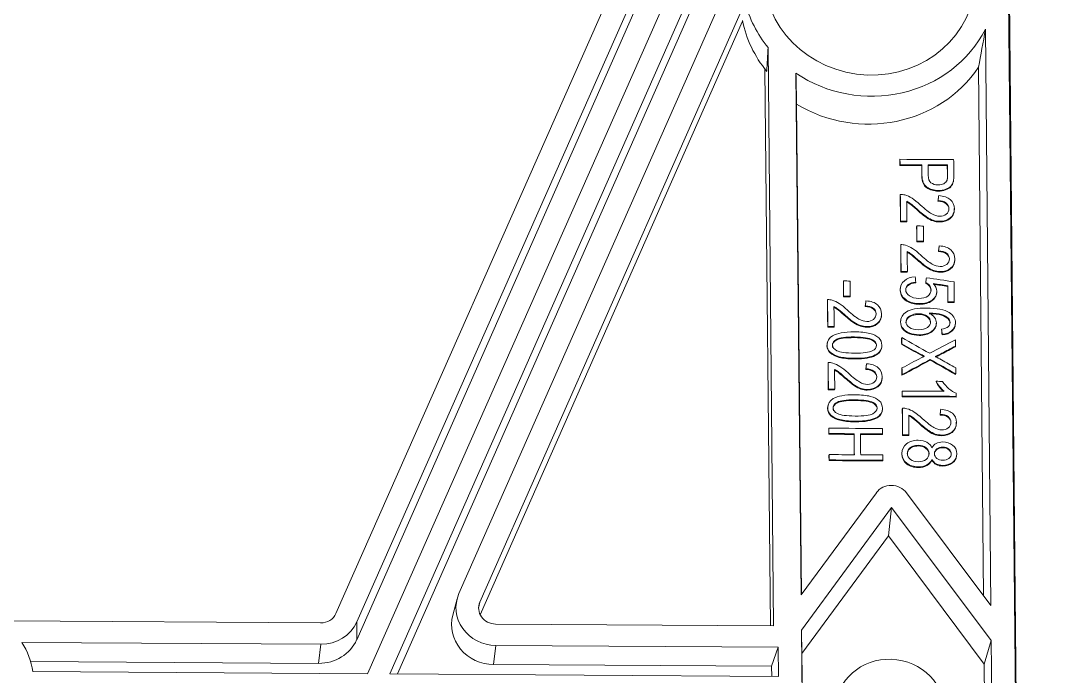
# Model space of a CAD drawing. Header units: millimetres. Extents: x 3042 to 4057, y 1987 to 3678.
# Drawn here: x 3458.5 to 3519.5, y 2331.1 to 2370.2 of the extents above; entities that cross this region are included whole.
import ezdxf

# ---------------------------------------------------------------- set-up
doc = ezdxf.new("R2010")
doc.units = ezdxf.units.MM
doc.layers.get('0').update_dxf_attribs({"linetype": 'CONTINUOUS'})

msp = doc.modelspace()

# ---------------------------------------------------------------- linework, layer by layer
at = {"color": 7, "linetype": 'Continuous', "lineweight": 18}
for p, q in [((3519.42, 2155.507), (3517.135, 2392.357)), ((3519.532, 2149.467), (3517.207, 2390.301)), ((3477.27, 2334.836), (3497.452, 2380.495)), ((3478.516, 2334.332), (3498.976, 2380.618)), ((3500.686, 2379.949), (3479.157, 2331.244)), ((3498.87, 2379.348), (3478.503, 2333.272)), ((3480.474, 2331.236), (3501.673, 2379.193)), ((3480.929, 2331.233), (3501.527, 2377.832)), ((3484.595, 2336.021), (3502.878, 2377.381)), ((3485.842, 2335.516), (3501.636, 2371.248)), ((3485.861, 2334.755), (3501.487, 2370.105)), ((3515.953, 2369.627), (3516.284, 2335.306)), ((3503.34, 2334.093), (3503.007, 2368.539)), ((3503.143, 2334.094), (3502.823, 2367.254)), ((3515.543, 2367.368), (3515.847, 2335.889)), ((3504.97, 2335.939), (3504.67, 2367.015)), ((3504.707, 2365.165), (3504.989, 2335.964)), ((3510.859, 2361.844), (3510.864, 2361.885)), ((3510.862, 2361.525), (3510.867, 2361.566)), ((3512.161, 2361.517), (3512.167, 2361.557)), ((3513.682, 2361.507), (3513.687, 2361.547)), ((3514.038, 2360.547), (3514.043, 2360.588)), ((3514.05, 2360.617), (3514.057, 2360.668)), ((3510.879, 2359.757), (3510.884, 2359.797)), ((3513.164, 2359.686), (3513.17, 2359.726)), ((3513.126, 2359.382), (3513.132, 2359.422)), ((3514.089, 2358.773), (3514.096, 2358.823)), ((3510.894, 2358.163), (3510.9, 2358.204)), ((3511.271, 2358.161), (3511.277, 2358.201)), ((3511.856, 2357.873), (3511.862, 2357.913)), ((3510.908, 2356.763), (3510.913, 2356.803)), ((3511.865, 2356.964), (3511.871, 2357.004)), ((3512.26, 2356.961), (3512.266, 2357.001)), ((3513.193, 2356.692), (3513.199, 2356.732)), ((3513.155, 2356.388), (3513.161, 2356.428)), ((3514.118, 2355.779), (3514.125, 2355.829)), ((3510.923, 2355.169), (3510.929, 2355.21)), ((3511.3, 2355.167), (3511.306, 2355.207)), ((3507.493, 2354.597), (3507.498, 2354.637)), ((3510.892, 2354.237), (3510.885, 2354.186)), ((3511.802, 2354.535), (3511.807, 2354.576)), ((3512.393, 2354.512), (3512.398, 2354.552)), ((3513.709, 2354.311), (3513.715, 2354.351)), ((3507.502, 2353.688), (3507.507, 2353.728)), ((3507.897, 2353.685), (3507.902, 2353.725)), ((3513.048, 2353.894), (3513.055, 2353.945)), ((3506.544, 2353.487), (3506.55, 2353.527)), ((3508.792, 2353.112), (3508.797, 2353.152)), ((3508.83, 2353.416), (3508.835, 2353.456)), ((3513.719, 2353.349), (3513.724, 2353.389)), ((3514.094, 2353.347), (3514.099, 2353.387)), ((3509.755, 2352.503), (3509.761, 2352.553)), ((3512.49, 2352.543), (3512.485, 2352.502)), ((3513.732, 2352.376), (3513.738, 2352.416)), ((3506.56, 2351.893), (3506.565, 2351.934)), ((3506.937, 2351.891), (3506.942, 2351.931)), ((3510.91, 2352.301), (3510.903, 2352.251)), ((3513.021, 2352.014), (3513.028, 2352.064)), ((3514.156, 2352.003), (3514.163, 2352.054)), ((3510.961, 2351.232), (3510.967, 2351.272)), ((3513.339, 2351.723), (3513.345, 2351.763)), ((3513.373, 2351.428), (3513.379, 2351.469)), ((3506.527, 2350.931), (3506.521, 2350.881)), ((3509.229, 2351.142), (3509.223, 2351.102)), ((3509.774, 2350.67), (3509.781, 2350.721)), ((3510.965, 2350.849), (3510.97, 2350.889)), ((3514.163, 2350.721), (3514.168, 2350.761)), ((3512.085, 2350.236), (3512.091, 2350.277)), ((3512.663, 2349.924), (3512.669, 2349.964)), ((3506.581, 2349.742), (3506.586, 2349.782)), ((3508.828, 2349.367), (3508.833, 2349.407)), ((3508.866, 2349.671), (3508.871, 2349.711)), ((3510.979, 2349.417), (3510.984, 2349.457)), ((3509.791, 2348.758), (3509.797, 2348.808)), ((3510.983, 2349.022), (3510.988, 2349.062)), ((3514.179, 2349.067), (3514.184, 2349.108)), ((3506.596, 2348.148), (3506.601, 2348.189)), ((3506.973, 2348.146), (3506.978, 2348.186)), ((3513.014, 2348.621), (3513.02, 2348.661)), ((3510.992, 2348.042), (3510.997, 2348.083)), ((3510.995, 2347.746), (3511, 2347.787)), ((3514.205, 2347.725), (3514.21, 2347.766)), ((3506.563, 2347.186), (3506.557, 2347.136)), ((3509.265, 2347.397), (3509.26, 2347.357)), ((3509.81, 2346.925), (3509.817, 2346.975)), ((3511.002, 2347.027), (3511.007, 2347.067)), ((3513.287, 2346.956), (3513.293, 2346.996)), ((3513.249, 2346.652), (3513.255, 2346.692)), ((3506.618, 2345.829), (3506.624, 2345.869)), ((3514.212, 2346.043), (3514.219, 2346.093)), ((3506.621, 2345.509), (3506.627, 2345.55)), ((3508.128, 2345.499), (3508.133, 2345.54)), ((3509.818, 2345.488), (3509.823, 2345.529)), ((3511.017, 2345.433), (3511.023, 2345.474)), ((3511.394, 2345.431), (3511.4, 2345.471)), ((3510.986, 2344.488), (3510.979, 2344.438)), ((3512.41, 2344.71), (3512.405, 2344.669)), ((3513.773, 2344.63), (3513.768, 2344.59)), ((3506.633, 2344.257), (3506.639, 2344.297)), ((3506.637, 2343.938), (3506.642, 2343.978)), ((3509.833, 2343.917), (3509.839, 2343.957)), ((3512.765, 2343.974), (3512.77, 2344.014)), ((3514.231, 2344.199), (3514.237, 2344.25)), ((3504.97, 2335.939), (3509.458, 2342.029)), ((3511.257, 2342.018), (3516.284, 2335.306)), ((3510.366, 2341.144), (3504.99, 2333.849)), ((3510.366, 2341.144), (3510.176, 2339.449)), ((3510.366, 2341.144), (3516.304, 2333.215)), ((3505.022, 2332.455), (3510.176, 2339.449)), ((3515.886, 2331.824), (3510.176, 2339.449)), ((3484.487, 2335.714), (3484.226, 2334.734)), ((3457.739, 2334.39), (3476.356, 2334.269)), ((3503.34, 2334.093), (3486.774, 2334.201)), ((3505.055, 2327.16), (3504.99, 2333.849)), ((3505.022, 2332.455), (3504.99, 2333.849)), ((3458.556, 2333.114), (3476.368, 2332.998)), ((3503.614, 2332.82), (3486.786, 2332.93)), ((3515.886, 2331.824), (3516.304, 2333.215)), ((3516.304, 2333.215), (3516.358, 2327.646)), ((3503.219, 2331.687), (3503.614, 2332.82)), ((3503.631, 2331.085), (3503.614, 2332.82)), ((3505.022, 2332.455), (3505.074, 2327.134)), ((3476.235, 2331.863), (3459.082, 2331.975)), ((3486.653, 2331.795), (3503.219, 2331.687)), ((3503.219, 2331.687), (3503.225, 2331.087)), ((3515.886, 2331.824), (3515.932, 2327.068)), ((3459.215, 2331.374), (3479.157, 2331.244)), ((3480.474, 2331.236), (3503.631, 2331.085))]:
    msp.add_line(p, q, dxfattribs=at)
at = {"color": 7, "linetype": 'Continuous', "lineweight": 13}
for p, q in [((3513.955, 2351.642), (3513.96, 2351.682)), ((3509.68, 2350.43), (3509.685, 2350.47)), ((3509.716, 2346.685), (3509.721, 2346.725)), ((3485.842, 2335.516), (3485.766, 2335.155)), ((3478.503, 2333.272), (3478.516, 2334.332)), ((3476.235, 2331.863), (3476.368, 2332.998)), ((3486.653, 2331.795), (3486.786, 2332.93))]:
    msp.add_line(p, q, dxfattribs=at)
at = {"color": 7, "linetype": 'Continuous', "lineweight": 18}
for centre, major_axis in [((3509.061, 2372.842), (6.258, -0.83)), ((3510.277, 2329.02), (-3.251, 0.431))]:
    msp.add_ellipse(centre, major_axis=major_axis, ratio=0.940454, dxfattribs=at)
for centre, major_axis, ratio, start_param, end_param in [((3509.061, 2372.842), (7.583, -1.006), 0.940454, 3.504879, 3.922139), ((3508.869, 2371.393), (-7.472, 0.991), 0.940454, 0.316012, 0.785541), ((3509.061, 2372.842), (7.583, -1.006), 0.940454, 4.224373, 5.960473), ((3508.869, 2371.393), (-7.806, 1.036), 0.940454, 1.137414, 2.707855), ((3510.363, 2341.428), (-1.09, 0.149), 0.942132, 3.89062, 5.808743), ((3486.765, 2335.142), (2.33, -0.309), 0.940454, 2.873371, 4.845586), ((3486.765, 2335.142), (0.991, -0.131), 0.940454, 2.873369, 4.845591), ((3476.346, 2335.21), (-0.991, 0.131), 0.940454, 1.703999, 2.873369), ((3486.631, 2334.131), (-2.459, 0.326), 0.940454, 6.16211, 7.987179), ((3476.346, 2335.21), (-2.33, 0.309), 0.940454, 1.703999, 2.873369), ((3454.527, 2330.834), (4.696, -0.623), 0.940454, 0.261664, 0.676716), ((3476.212, 2334.199), (2.459, -0.326), 0.940454, 4.845591, 6.014962)]:
    msp.add_ellipse(centre, major_axis=major_axis, ratio=ratio, start_param=start_param, end_param=end_param, dxfattribs=at)
for points in [[(3515.543, 2367.368), (3515.681, 2368.096), (3515.817, 2368.844), (3515.953, 2369.627)], [(3503.007, 2368.539), (3502.98, 2368.067), (3502.954, 2367.596), (3502.927, 2367.125)], [(3504.67, 2367.015), (3504.682, 2366.394), (3504.695, 2365.778), (3504.707, 2365.165)], [(3510.859, 2361.844), (3510.86, 2361.738), (3510.861, 2361.632), (3510.862, 2361.525)], [(3510.864, 2361.885), (3510.865, 2361.778), (3510.866, 2361.672), (3510.867, 2361.566)], [(3514.061, 2361.864), (3512.995, 2361.871), (3511.93, 2361.878), (3510.864, 2361.885)], [(3510.867, 2361.566), (3511.3, 2361.563), (3511.734, 2361.56), (3512.167, 2361.557)], [(3512.544, 2361.555), (3512.925, 2361.552), (3513.306, 2361.55), (3513.687, 2361.547)], [(3510.862, 2361.525), (3511.295, 2361.522), (3511.728, 2361.519), (3512.161, 2361.517)], [(3512.538, 2361.514), (3512.919, 2361.512), (3513.301, 2361.509), (3513.682, 2361.507)], [(3514.038, 2360.547), (3514.041, 2360.562), (3514.044, 2360.578), (3514.047, 2360.594)], [(3510.879, 2359.757), (3510.884, 2359.226), (3510.889, 2358.695), (3510.894, 2358.163)], [(3510.884, 2359.797), (3510.89, 2359.266), (3510.895, 2358.735), (3510.9, 2358.204)], [(3513.17, 2359.726), (3513.157, 2359.625), (3513.145, 2359.524), (3513.132, 2359.422)], [(3511.277, 2358.201), (3511.273, 2358.595), (3511.269, 2358.989), (3511.265, 2359.383)], [(3513.164, 2359.686), (3513.152, 2359.584), (3513.139, 2359.483), (3513.126, 2359.382)], [(3510.894, 2358.163), (3511.02, 2358.163), (3511.146, 2358.162), (3511.271, 2358.161)], [(3510.9, 2358.204), (3511.025, 2358.203), (3511.151, 2358.202), (3511.277, 2358.201)], [(3511.856, 2357.873), (3511.859, 2357.57), (3511.862, 2357.267), (3511.865, 2356.964)], [(3511.862, 2357.913), (3511.865, 2357.61), (3511.868, 2357.307), (3511.871, 2357.004)], [(3512.257, 2357.911), (3512.125, 2357.912), (3511.993, 2357.913), (3511.862, 2357.913)], [(3512.266, 2357.001), (3512.263, 2357.305), (3512.26, 2357.608), (3512.257, 2357.911)], [(3510.908, 2356.763), (3510.913, 2356.232), (3510.918, 2355.7), (3510.923, 2355.169)], [(3510.913, 2356.803), (3510.918, 2356.272), (3510.924, 2355.741), (3510.929, 2355.21)], [(3511.865, 2356.964), (3511.997, 2356.963), (3512.129, 2356.962), (3512.26, 2356.961)], [(3511.871, 2357.004), (3512.002, 2357.003), (3512.134, 2357.002), (3512.266, 2357.001)], [(3513.193, 2356.692), (3513.181, 2356.59), (3513.168, 2356.489), (3513.155, 2356.388)], [(3513.199, 2356.732), (3513.186, 2356.631), (3513.173, 2356.53), (3513.161, 2356.428)], [(3511.306, 2355.207), (3511.302, 2355.601), (3511.298, 2355.995), (3511.294, 2356.389)], [(3510.923, 2355.169), (3511.049, 2355.169), (3511.175, 2355.168), (3511.3, 2355.167)], [(3510.929, 2355.21), (3511.054, 2355.209), (3511.18, 2355.208), (3511.306, 2355.207)], [(3511.769, 2354.887), (3511.5, 2354.869), (3511.285, 2354.791), (3511.124, 2354.654)], [(3511.807, 2354.576), (3511.795, 2354.679), (3511.782, 2354.783), (3511.769, 2354.887)], [(3512.443, 2354.83), (3512.428, 2354.737), (3512.413, 2354.645), (3512.398, 2354.552)], [(3514.088, 2354.586), (3513.54, 2354.667), (3512.992, 2354.749), (3512.443, 2354.83)], [(3507.493, 2354.597), (3507.496, 2354.294), (3507.499, 2353.991), (3507.502, 2353.688)], [(3507.498, 2354.637), (3507.501, 2354.334), (3507.504, 2354.031), (3507.507, 2353.728)], [(3507.893, 2354.635), (3507.762, 2354.636), (3507.63, 2354.637), (3507.498, 2354.637)], [(3507.902, 2353.725), (3507.899, 2354.029), (3507.896, 2354.332), (3507.893, 2354.635)], [(3512.849, 2354.447), (3513.136, 2354.401), (3513.422, 2354.356), (3513.709, 2354.311)], [(3512.854, 2354.487), (3513.141, 2354.442), (3513.428, 2354.396), (3513.715, 2354.351)], [(3513.709, 2354.311), (3513.712, 2353.99), (3513.716, 2353.67), (3513.719, 2353.349)], [(3513.715, 2354.351), (3513.718, 2354.031), (3513.721, 2353.71), (3513.724, 2353.389)], [(3514.099, 2353.387), (3514.096, 2353.786), (3514.092, 2354.186), (3514.088, 2354.586)], [(3507.502, 2353.688), (3507.633, 2353.687), (3507.765, 2353.686), (3507.897, 2353.685)], [(3507.507, 2353.728), (3507.639, 2353.727), (3507.77, 2353.726), (3507.902, 2353.725)], [(3506.544, 2353.487), (3506.55, 2352.956), (3506.555, 2352.424), (3506.56, 2351.893)], [(3506.55, 2353.527), (3506.555, 2352.996), (3506.56, 2352.465), (3506.565, 2351.934)], [(3506.942, 2351.931), (3506.938, 2352.325), (3506.935, 2352.719), (3506.931, 2353.113)], [(3508.83, 2353.416), (3508.817, 2353.314), (3508.805, 2353.213), (3508.792, 2353.112)], [(3508.835, 2353.456), (3508.823, 2353.355), (3508.81, 2353.254), (3508.797, 2353.152)], [(3513.719, 2353.349), (3513.844, 2353.348), (3513.969, 2353.347), (3514.094, 2353.347)], [(3513.724, 2353.389), (3513.849, 2353.389), (3513.974, 2353.388), (3514.099, 2353.387)], [(3512.485, 2352.502), (3512.61, 2352.411), (3512.675, 2352.3), (3512.679, 2352.17)], [(3506.56, 2351.893), (3506.685, 2351.893), (3506.811, 2351.892), (3506.937, 2351.891)], [(3506.565, 2351.934), (3506.691, 2351.933), (3506.816, 2351.932), (3506.942, 2351.931)], [(3513.68, 2351.872), (3513.611, 2351.825), (3513.499, 2351.788), (3513.345, 2351.763)], [(3513.955, 2351.642), (3514.051, 2351.725), (3514.114, 2351.823), (3514.143, 2351.938)], [(3510.961, 2351.232), (3510.963, 2351.104), (3510.964, 2350.977), (3510.965, 2350.849)], [(3510.967, 2351.272), (3510.968, 2351.145), (3510.969, 2351.017), (3510.97, 2350.889)], [(3512.641, 2350.329), (3512.083, 2350.644), (3511.525, 2350.958), (3510.967, 2351.272)], [(3513.339, 2351.723), (3513.351, 2351.624), (3513.362, 2351.526), (3513.373, 2351.428)], [(3513.345, 2351.763), (3513.356, 2351.665), (3513.367, 2351.567), (3513.379, 2351.469)], [(3513.373, 2351.428), (3513.622, 2351.451), (3513.816, 2351.522), (3513.955, 2351.642)], [(3513.379, 2351.469), (3513.627, 2351.491), (3513.821, 2351.563), (3513.96, 2351.682)], [(3509.223, 2351.102), (3509.321, 2351.049), (3509.387, 2350.986), (3509.424, 2350.912)], [(3509.68, 2350.43), (3509.716, 2350.482), (3509.743, 2350.539), (3509.76, 2350.6)], [(3510.965, 2350.849), (3511.338, 2350.645), (3511.712, 2350.44), (3512.085, 2350.236)], [(3510.97, 2350.889), (3511.344, 2350.685), (3511.717, 2350.481), (3512.091, 2350.277)], [(3514.164, 2351.141), (3513.657, 2350.87), (3513.149, 2350.6), (3512.641, 2350.329)], [(3514.168, 2350.761), (3514.167, 2350.888), (3514.166, 2351.014), (3514.164, 2351.141)], [(3510.988, 2349.062), (3511.548, 2349.363), (3512.108, 2349.663), (3512.669, 2349.964)], [(3512.085, 2350.236), (3512.122, 2350.217), (3512.185, 2350.186), (3512.274, 2350.144)], [(3512.091, 2350.277), (3512.134, 2350.254), (3512.215, 2350.215), (3512.332, 2350.16)], [(3512.669, 2349.964), (3513.174, 2349.679), (3513.679, 2349.393), (3514.184, 2349.108)], [(3506.581, 2349.742), (3506.586, 2349.21), (3506.591, 2348.679), (3506.596, 2348.148)], [(3506.586, 2349.782), (3506.591, 2349.251), (3506.596, 2348.72), (3506.601, 2348.189)], [(3506.978, 2348.186), (3506.974, 2348.58), (3506.971, 2348.974), (3506.967, 2349.368)], [(3508.866, 2349.671), (3508.853, 2349.569), (3508.841, 2349.468), (3508.828, 2349.367)], [(3508.871, 2349.711), (3508.859, 2349.61), (3508.846, 2349.508), (3508.833, 2349.407)], [(3510.979, 2349.417), (3510.98, 2349.285), (3510.981, 2349.154), (3510.983, 2349.022)], [(3510.983, 2349.022), (3511.543, 2349.323), (3512.103, 2349.623), (3512.663, 2349.924)], [(3510.984, 2349.457), (3510.985, 2349.326), (3510.987, 2349.194), (3510.988, 2349.062)], [(3512.663, 2349.924), (3513.168, 2349.638), (3513.674, 2349.353), (3514.179, 2349.067)], [(3514.184, 2349.108), (3514.183, 2349.223), (3514.182, 2349.339), (3514.181, 2349.455)], [(3506.596, 2348.148), (3506.722, 2348.147), (3506.847, 2348.147), (3506.973, 2348.146)], [(3506.601, 2348.189), (3506.727, 2348.188), (3506.853, 2348.187), (3506.978, 2348.186)], [(3513.399, 2348.659), (3513.273, 2348.66), (3513.146, 2348.661), (3513.02, 2348.661)], [(3510.992, 2348.042), (3510.993, 2347.944), (3510.994, 2347.845), (3510.995, 2347.746)], [(3510.995, 2347.746), (3512.065, 2347.739), (3513.135, 2347.732), (3514.205, 2347.725)], [(3510.997, 2348.083), (3510.998, 2347.984), (3510.999, 2347.885), (3511, 2347.787)], [(3513.498, 2348.066), (3512.665, 2348.072), (3511.831, 2348.077), (3510.997, 2348.083)], [(3511, 2347.787), (3512.07, 2347.78), (3513.14, 2347.773), (3514.21, 2347.766)], [(3514.21, 2347.766), (3514.209, 2347.83), (3514.209, 2347.893), (3514.208, 2347.957)], [(3509.26, 2347.357), (3509.357, 2347.304), (3509.424, 2347.241), (3509.46, 2347.167)], [(3511.002, 2347.027), (3511.007, 2346.496), (3511.012, 2345.965), (3511.017, 2345.433)], [(3511.007, 2347.067), (3511.012, 2346.536), (3511.018, 2346.005), (3511.023, 2345.474)], [(3513.287, 2346.956), (3513.275, 2346.855), (3513.262, 2346.753), (3513.249, 2346.652)], [(3513.293, 2346.996), (3513.28, 2346.895), (3513.267, 2346.794), (3513.255, 2346.692)], [(3509.716, 2346.685), (3509.753, 2346.737), (3509.779, 2346.793), (3509.796, 2346.855)], [(3511.4, 2345.471), (3511.396, 2345.865), (3511.392, 2346.259), (3511.388, 2346.653)], [(3506.618, 2345.829), (3506.619, 2345.722), (3506.62, 2345.616), (3506.621, 2345.509)], [(3506.624, 2345.869), (3506.625, 2345.763), (3506.626, 2345.656), (3506.627, 2345.55)], [(3509.82, 2345.848), (3508.755, 2345.855), (3507.689, 2345.862), (3506.624, 2345.869)], [(3509.823, 2345.529), (3509.822, 2345.635), (3509.821, 2345.742), (3509.82, 2345.848)], [(3506.621, 2345.509), (3507.124, 2345.506), (3507.626, 2345.503), (3508.128, 2345.499)], [(3506.627, 2345.55), (3507.129, 2345.546), (3507.631, 2345.543), (3508.133, 2345.54)], [(3508.128, 2345.499), (3508.132, 2345.096), (3508.136, 2344.692), (3508.139, 2344.288)], [(3508.133, 2345.54), (3508.137, 2345.122), (3508.141, 2344.705), (3508.145, 2344.288)], [(3508.511, 2345.537), (3508.948, 2345.535), (3509.386, 2345.532), (3509.823, 2345.529)], [(3508.523, 2344.285), (3508.519, 2344.703), (3508.515, 2345.12), (3508.511, 2345.537)], [(3508.511, 2345.497), (3508.947, 2345.494), (3509.382, 2345.491), (3509.818, 2345.488)], [(3511.017, 2345.433), (3511.143, 2345.433), (3511.269, 2345.432), (3511.394, 2345.431)], [(3511.023, 2345.474), (3511.148, 2345.473), (3511.274, 2345.472), (3511.4, 2345.471)], [(3512.764, 2344.69), (3512.712, 2344.837), (3512.615, 2344.951), (3512.473, 2345.031)], [(3506.633, 2344.257), (3506.635, 2344.151), (3506.636, 2344.044), (3506.637, 2343.938)], [(3506.637, 2343.938), (3507.702, 2343.931), (3508.768, 2343.924), (3509.833, 2343.917)], [(3506.639, 2344.297), (3506.64, 2344.191), (3506.641, 2344.085), (3506.642, 2343.978)], [(3508.145, 2344.288), (3507.643, 2344.291), (3507.141, 2344.294), (3506.639, 2344.297)], [(3506.642, 2343.978), (3507.707, 2343.971), (3508.773, 2343.964), (3509.839, 2343.957)], [(3509.836, 2344.277), (3509.398, 2344.279), (3508.96, 2344.282), (3508.523, 2344.285)], [(3509.839, 2343.957), (3509.838, 2344.064), (3509.837, 2344.17), (3509.836, 2344.277)]]:
    msp.add_open_spline(points, degree=3, dxfattribs=at)
for points, knots in [([(3512.167, 2361.557), (3512.169, 2361.351), (3512.171, 2361.145), (3512.176, 2360.598), (3512.272, 2360.361), (3512.652, 2360.099), (3512.882, 2360.032), (3513.312, 2360.029), (3513.458, 2360.051), (3513.721, 2360.149), (3513.823, 2360.212), (3513.969, 2360.371), (3514.018, 2360.47), (3514.043, 2360.588)], [0, 0, 0, 0, 0.138657, 0.138657, 0.368231, 0.368231, 0.598071, 0.598071, 0.732376, 0.732376, 0.866188, 0.866188, 1, 1, 1, 1]), ([(3513.667, 2360.634), (3513.638, 2360.55), (3513.575, 2360.484), (3513.386, 2360.383), (3513.272, 2360.358), (3512.954, 2360.36), (3512.81, 2360.405), (3512.605, 2360.579), (3512.552, 2360.726), (3512.548, 2361.139), (3512.546, 2361.347), (3512.544, 2361.555)], [0, 0, 0, 0, 0.164341, 0.164341, 0.32762, 0.32762, 0.551631, 0.551631, 0.774924, 0.774924, 1, 1, 1, 1]), ([(3513.687, 2361.547), (3513.689, 2361.342), (3513.691, 2361.136), (3513.694, 2360.786), (3513.686, 2360.687), (3513.667, 2360.634)], [0, 0, 0, 0, 0.587544, 0.587544, 1, 1, 1, 1]), ([(3514.043, 2360.588), (3514.063, 2360.672), (3514.071, 2360.795), (3514.067, 2361.258), (3514.064, 2361.561), (3514.061, 2361.864)], [0, 0, 0, 0, 0.345027, 0.345027, 1, 1, 1, 1]), ([(3512.161, 2361.517), (3512.163, 2361.311), (3512.165, 2361.105), (3512.171, 2360.558), (3512.266, 2360.321), (3512.646, 2360.058), (3512.877, 2359.992), (3513.307, 2359.989), (3513.453, 2360.011), (3513.716, 2360.108), (3513.818, 2360.172), (3513.964, 2360.331), (3514.013, 2360.429), (3514.038, 2360.547)], [0, 0, 0, 0, 0.138657, 0.138657, 0.368231, 0.368231, 0.598071, 0.598071, 0.732376, 0.732376, 0.866188, 0.866188, 1, 1, 1, 1]), ([(3513.682, 2361.507), (3513.684, 2361.301), (3513.686, 2361.096), (3513.688, 2360.812), (3513.686, 2360.747), (3513.681, 2360.695)], [0, 0, 0, 0, 0.724119, 0.724119, 1, 1, 1, 1]), ([(3513.132, 2359.422), (3513.332, 2359.42), (3513.49, 2359.376), (3513.718, 2359.203), (3513.776, 2359.089), (3513.779, 2358.812), (3513.726, 2358.702), (3513.514, 2358.536), (3513.384, 2358.495), (3513.079, 2358.497), (3512.922, 2358.543), (3512.587, 2358.731), (3512.36, 2358.909), (3511.887, 2359.342), (3511.725, 2359.473), (3511.443, 2359.654), (3511.301, 2359.718), (3511.07, 2359.787), (3510.978, 2359.798), (3510.884, 2359.797)], [0, 0, 0, 0, 0.140126, 0.140126, 0.279638, 0.279638, 0.410731, 0.410731, 0.542418, 0.542418, 0.667211, 0.667211, 0.791762, 0.791762, 0.871735, 0.871735, 0.951708, 0.951708, 1, 1, 1, 1]), ([(3511.265, 2359.383), (3511.337, 2359.35), (3511.408, 2359.308), (3511.55, 2359.206), (3511.685, 2359.091), (3512.126, 2358.698), (3512.315, 2358.545), (3512.589, 2358.36), (3512.72, 2358.294), (3512.968, 2358.213), (3513.094, 2358.193), (3513.473, 2358.19), (3513.684, 2358.256), (3514.021, 2358.524), (3514.104, 2358.706), (3514.1, 2359.166), (3514.02, 2359.35), (3513.701, 2359.623), (3513.471, 2359.703), (3513.17, 2359.726)], [0, 0, 0, 0, 0.067015, 0.067015, 0.13373, 0.13373, 0.213955, 0.213955, 0.294361, 0.294361, 0.374767, 0.374767, 0.531994, 0.531994, 0.689221, 0.689221, 0.844771, 0.844771, 1, 1, 1, 1]), ([(3511.26, 2359.343), (3511.331, 2359.31), (3511.403, 2359.267), (3511.545, 2359.166), (3511.679, 2359.05), (3512.12, 2358.658), (3512.309, 2358.505), (3512.584, 2358.32), (3512.715, 2358.253), (3512.962, 2358.173), (3513.088, 2358.152), (3513.468, 2358.15), (3513.678, 2358.216), (3514.016, 2358.483), (3514.099, 2358.666), (3514.097, 2358.917), (3514.096, 2358.937), (3514.095, 2358.956)], [0, 0, 0, 0, 0.095344, 0.095344, 0.190262, 0.190262, 0.304399, 0.304399, 0.418795, 0.418795, 0.533191, 0.533191, 0.756882, 0.756882, 0.980574, 0.980574, 1, 1, 1, 1]), ([(3513.126, 2359.382), (3513.327, 2359.379), (3513.485, 2359.336), (3513.661, 2359.201), (3513.707, 2359.146), (3513.736, 2359.081)], [0, 0, 0, 0, 0.646579, 0.646579, 1, 1, 1, 1]), ([(3513.161, 2356.428), (3513.361, 2356.426), (3513.519, 2356.382), (3513.747, 2356.209), (3513.805, 2356.095), (3513.808, 2355.817), (3513.755, 2355.708), (3513.543, 2355.542), (3513.413, 2355.501), (3513.108, 2355.503), (3512.95, 2355.549), (3512.616, 2355.736), (3512.389, 2355.915), (3511.916, 2356.348), (3511.754, 2356.479), (3511.472, 2356.659), (3511.33, 2356.724), (3511.099, 2356.793), (3511.007, 2356.804), (3510.913, 2356.803)], [0, 0, 0, 0, 0.140126, 0.140126, 0.279638, 0.279638, 0.410731, 0.410731, 0.542418, 0.542418, 0.667211, 0.667211, 0.791762, 0.791762, 0.871735, 0.871735, 0.951708, 0.951708, 1, 1, 1, 1]), ([(3511.294, 2356.389), (3511.366, 2356.356), (3511.437, 2356.313), (3511.579, 2356.212), (3511.713, 2356.097), (3512.155, 2355.704), (3512.344, 2355.551), (3512.618, 2355.366), (3512.749, 2355.3), (3512.997, 2355.219), (3513.123, 2355.199), (3513.502, 2355.196), (3513.713, 2355.262), (3514.05, 2355.53), (3514.133, 2355.712), (3514.129, 2356.172), (3514.049, 2356.356), (3513.73, 2356.629), (3513.5, 2356.709), (3513.199, 2356.732)], [0, 0, 0, 0, 0.067015, 0.067015, 0.13373, 0.13373, 0.213955, 0.213955, 0.294361, 0.294361, 0.374767, 0.374767, 0.531994, 0.531994, 0.689221, 0.689221, 0.844771, 0.844771, 1, 1, 1, 1]), ([(3511.289, 2356.349), (3511.36, 2356.316), (3511.432, 2356.273), (3511.574, 2356.172), (3511.708, 2356.056), (3512.149, 2355.664), (3512.338, 2355.511), (3512.613, 2355.325), (3512.744, 2355.259), (3512.991, 2355.179), (3513.117, 2355.158), (3513.497, 2355.156), (3513.707, 2355.221), (3514.045, 2355.489), (3514.128, 2355.672), (3514.126, 2355.923), (3514.125, 2355.943), (3514.123, 2355.962)], [0, 0, 0, 0, 0.095344, 0.095344, 0.190262, 0.190262, 0.304399, 0.304399, 0.418795, 0.418795, 0.533191, 0.533191, 0.756882, 0.756882, 0.980574, 0.980574, 1, 1, 1, 1]), ([(3513.155, 2356.388), (3513.356, 2356.385), (3513.513, 2356.342), (3513.69, 2356.207), (3513.736, 2356.152), (3513.765, 2356.087)], [0, 0, 0, 0, 0.646579, 0.646579, 1, 1, 1, 1]), ([(3510.894, 2354.239), (3510.883, 2354.188), (3510.879, 2354.134), (3510.882, 2353.811), (3511.014, 2353.6), (3511.486, 2353.314), (3511.736, 2353.248), (3512.33, 2353.245), (3512.578, 2353.315), (3512.94, 2353.587), (3513.035, 2353.742), (3513.052, 2353.924)], [0, 0, 0, 0, 0.057798, 0.057798, 0.331381, 0.331381, 0.554837, 0.554837, 0.789655, 0.789655, 1, 1, 1, 1]), ([(3511.124, 2354.654), (3510.962, 2354.516), (3510.882, 2354.338), (3510.887, 2353.851), (3511.019, 2353.64), (3511.491, 2353.355), (3511.741, 2353.289), (3512.335, 2353.285), (3512.583, 2353.356), (3512.966, 2353.643), (3513.062, 2353.82), (3513.058, 2354.189), (3512.99, 2354.341), (3512.854, 2354.487)], [0, 0, 0, 0, 0.16419, 0.16419, 0.363893, 0.363893, 0.527005, 0.527005, 0.698411, 0.698411, 0.8701, 0.8701, 1, 1, 1, 1]), ([(3511.205, 2354.129), (3511.217, 2354.225), (3511.266, 2354.308), (3511.451, 2354.461), (3511.601, 2354.514), (3511.802, 2354.535)], [0, 0, 0, 0, 0.457109, 0.457109, 1, 1, 1, 1]), ([(3512.398, 2354.552), (3512.49, 2354.508), (3512.564, 2354.447), (3512.682, 2354.293), (3512.711, 2354.207), (3512.714, 2353.958), (3512.65, 2353.834), (3512.393, 2353.647), (3512.217, 2353.6), (3511.757, 2353.603), (3511.568, 2353.654), (3511.281, 2353.853), (3511.209, 2353.974), (3511.206, 2354.234), (3511.256, 2354.336), (3511.456, 2354.502), (3511.606, 2354.554), (3511.807, 2354.576)], [0, 0, 0, 0, 0.087648, 0.087648, 0.175714, 0.175714, 0.316619, 0.316619, 0.456627, 0.456627, 0.604841, 0.604841, 0.753055, 0.753055, 0.876246, 0.876246, 1, 1, 1, 1]), ([(3512.393, 2354.512), (3512.485, 2354.467), (3512.559, 2354.406), (3512.676, 2354.253), (3512.706, 2354.166), (3512.707, 2354.056), (3512.706, 2354.041), (3512.705, 2354.027)], [0, 0, 0, 0, 0.462711, 0.462711, 0.92763, 0.92763, 1, 1, 1, 1]), ([(3508.797, 2353.152), (3508.998, 2353.15), (3509.155, 2353.106), (3509.383, 2352.933), (3509.442, 2352.819), (3509.444, 2352.541), (3509.392, 2352.432), (3509.179, 2352.266), (3509.049, 2352.225), (3508.745, 2352.227), (3508.587, 2352.273), (3508.253, 2352.46), (3508.025, 2352.639), (3507.553, 2353.072), (3507.39, 2353.203), (3507.109, 2353.383), (3506.966, 2353.448), (3506.735, 2353.517), (3506.644, 2353.528), (3506.55, 2353.527)], [0, 0, 0, 0, 0.140126, 0.140126, 0.279638, 0.279638, 0.410731, 0.410731, 0.542418, 0.542418, 0.667211, 0.667211, 0.791762, 0.791762, 0.871735, 0.871735, 0.951708, 0.951708, 1, 1, 1, 1]), ([(3506.925, 2353.073), (3506.997, 2353.04), (3507.068, 2352.997), (3507.21, 2352.896), (3507.345, 2352.78), (3507.786, 2352.388), (3507.975, 2352.235), (3508.249, 2352.049), (3508.38, 2351.983), (3508.628, 2351.903), (3508.754, 2351.882), (3509.133, 2351.88), (3509.344, 2351.946), (3509.681, 2352.213), (3509.764, 2352.396), (3509.762, 2352.647), (3509.761, 2352.667), (3509.76, 2352.686)], [0, 0, 0, 0, 0.095344, 0.095344, 0.190262, 0.190262, 0.304399, 0.304399, 0.418795, 0.418795, 0.533191, 0.533191, 0.756882, 0.756882, 0.980574, 0.980574, 1, 1, 1, 1]), ([(3506.931, 2353.113), (3507.002, 2353.08), (3507.073, 2353.037), (3507.215, 2352.936), (3507.35, 2352.821), (3507.791, 2352.428), (3507.98, 2352.275), (3508.255, 2352.09), (3508.385, 2352.024), (3508.633, 2351.943), (3508.759, 2351.923), (3509.139, 2351.92), (3509.349, 2351.986), (3509.687, 2352.254), (3509.77, 2352.436), (3509.765, 2352.896), (3509.685, 2353.08), (3509.367, 2353.353), (3509.136, 2353.433), (3508.835, 2353.456)], [0, 0, 0, 0, 0.067015, 0.067015, 0.13373, 0.13373, 0.213955, 0.213955, 0.294361, 0.294361, 0.374767, 0.374767, 0.531994, 0.531994, 0.689221, 0.689221, 0.844771, 0.844771, 1, 1, 1, 1]), ([(3508.792, 2353.112), (3508.992, 2353.109), (3509.15, 2353.066), (3509.327, 2352.931), (3509.372, 2352.876), (3509.401, 2352.811)], [0, 0, 0, 0, 0.646579, 0.646579, 1, 1, 1, 1]), ([(3513.96, 2351.682), (3514.101, 2351.803), (3514.17, 2351.958), (3514.165, 2352.401), (3514.042, 2352.605), (3513.513, 2352.93), (3513.064, 2353.019), (3511.893, 2353.027), (3511.498, 2352.951), (3511.019, 2352.644), (3510.901, 2352.443), (3510.904, 2352.052), (3510.951, 2351.922), (3511.137, 2351.693), (3511.27, 2351.602), (3511.616, 2351.47), (3511.802, 2351.436), (3512.308, 2351.432), (3512.556, 2351.501), (3512.939, 2351.775), (3513.034, 2351.943), (3513.031, 2352.253), (3512.995, 2352.361), (3512.853, 2352.568), (3512.746, 2352.656), (3512.601, 2352.728)], [0, 0, 0, 0, 0.077353, 0.077353, 0.181163, 0.181163, 0.300134, 0.300134, 0.406358, 0.406358, 0.512828, 0.512828, 0.575113, 0.575113, 0.637398, 0.637398, 0.699938, 0.699938, 0.795151, 0.795151, 0.890621, 0.890621, 0.945218, 0.945218, 1, 1, 1, 1]), ([(3511.222, 2352.135), (3511.221, 2352.143), (3511.221, 2352.151), (3511.22, 2352.244), (3511.251, 2352.325), (3511.379, 2352.481), (3511.473, 2352.54), (3511.719, 2352.626), (3511.848, 2352.647), (3512.19, 2352.644), (3512.357, 2352.596), (3512.485, 2352.502)], [0, 0, 0, 0, 0.02011, 0.02011, 0.238422, 0.238422, 0.454629, 0.454629, 0.671212, 0.671212, 1, 1, 1, 1]), ([(3511.429, 2351.876), (3511.295, 2351.967), (3511.227, 2352.075), (3511.225, 2352.285), (3511.256, 2352.366), (3511.385, 2352.521), (3511.478, 2352.58), (3511.724, 2352.666), (3511.853, 2352.687), (3512.195, 2352.685), (3512.362, 2352.637), (3512.49, 2352.543)], [0, 0, 0, 0, 0.244582, 0.244582, 0.412883, 0.412883, 0.579562, 0.579562, 0.74653, 0.74653, 1, 1, 1, 1]), ([(3512.49, 2352.543), (3512.619, 2352.449), (3512.683, 2352.335), (3512.686, 2352.066), (3512.623, 2351.955), (3512.371, 2351.779), (3512.197, 2351.736), (3511.746, 2351.739), (3511.564, 2351.785), (3511.429, 2351.876)], [0, 0, 0, 0, 0.246291, 0.246291, 0.494853, 0.494853, 0.742384, 0.742384, 1, 1, 1, 1]), ([(3512.596, 2352.687), (3512.916, 2352.683), (3513.162, 2352.654), (3513.509, 2352.544), (3513.641, 2352.47), (3513.732, 2352.376)], [0, 0, 0, 0, 0.501067, 0.501067, 1, 1, 1, 1]), ([(3512.601, 2352.728), (3512.921, 2352.724), (3513.167, 2352.694), (3513.514, 2352.584), (3513.647, 2352.51), (3513.738, 2352.416)], [0, 0, 0, 0, 0.501067, 0.501067, 1, 1, 1, 1]), ([(3513.738, 2352.416), (3513.809, 2352.344), (3513.844, 2352.262), (3513.846, 2352.05), (3513.791, 2351.952), (3513.68, 2351.872)], [0, 0, 0, 0, 0.446064, 0.446064, 1, 1, 1, 1]), ([(3513.732, 2352.376), (3513.803, 2352.304), (3513.838, 2352.221), (3513.839, 2352.112), (3513.839, 2352.097), (3513.837, 2352.082)], [0, 0, 0, 0, 0.861778, 0.861778, 1, 1, 1, 1]), ([(3510.942, 2351.93), (3510.965, 2351.873), (3510.997, 2351.818), (3511.131, 2351.652), (3511.265, 2351.562), (3511.61, 2351.429), (3511.797, 2351.395), (3512.302, 2351.392), (3512.551, 2351.46), (3512.934, 2351.735), (3513.029, 2351.902), (3513.027, 2352.111), (3513.026, 2352.122), (3513.025, 2352.133)], [0, 0, 0, 0, 0.079905, 0.079905, 0.258428, 0.258428, 0.437682, 0.437682, 0.710587, 0.710587, 0.984224, 0.984224, 1, 1, 1, 1]), ([(3506.848, 2351.376), (3506.627, 2351.245), (3506.519, 2351.064), (3506.523, 2350.655), (3506.587, 2350.508), (3506.841, 2350.275), (3507.019, 2350.187), (3507.482, 2350.068), (3507.785, 2350.037), (3508.477, 2350.032), (3508.728, 2350.048), (3509.101, 2350.119), (3509.259, 2350.168), (3509.518, 2350.293), (3509.617, 2350.374), (3509.685, 2350.47)], [0, 0, 0, 0, 0.193103, 0.193103, 0.339595, 0.339595, 0.485707, 0.485707, 0.631716, 0.631716, 0.754821, 0.754821, 0.87741, 0.87741, 1, 1, 1, 1]), ([(3506.871, 2350.655), (3506.85, 2350.697), (3506.839, 2350.741), (3506.837, 2350.924), (3506.923, 2351.038), (3507.269, 2351.221), (3507.617, 2351.265), (3508.667, 2351.258), (3509.027, 2351.205), (3509.223, 2351.102)], [0, 0, 0, 0, 0.104128, 0.104128, 0.403939, 0.403939, 0.702202, 0.702202, 1, 1, 1, 1]), ([(3507.109, 2350.484), (3506.933, 2350.578), (3506.845, 2350.693), (3506.843, 2350.965), (3506.928, 2351.078), (3507.274, 2351.261), (3507.623, 2351.305), (3508.672, 2351.299), (3509.032, 2351.245), (3509.229, 2351.142)], [0, 0, 0, 0, 0.251598, 0.251598, 0.502057, 0.502057, 0.751222, 0.751222, 1, 1, 1, 1]), ([(3509.685, 2350.47), (3509.754, 2350.567), (3509.787, 2350.68), (3509.784, 2350.985), (3509.721, 2351.131), (3509.468, 2351.364), (3509.289, 2351.453), (3508.827, 2351.573), (3508.523, 2351.604), (3507.545, 2351.61), (3507.112, 2351.533), (3506.848, 2351.376)], [0, 0, 0, 0, 0.138799, 0.138799, 0.326509, 0.326509, 0.513729, 0.513729, 0.701569, 0.701569, 1, 1, 1, 1]), ([(3506.543, 2350.985), (3506.524, 2350.925), (3506.515, 2350.86), (3506.517, 2350.614), (3506.581, 2350.467), (3506.836, 2350.235), (3507.014, 2350.146), (3507.476, 2350.027), (3507.779, 2349.996), (3508.471, 2349.992), (3508.723, 2350.008), (3509.096, 2350.078), (3509.254, 2350.127), (3509.513, 2350.253), (3509.611, 2350.333), (3509.68, 2350.43)], [0, 0, 0, 0, 0.066699, 0.066699, 0.23614, 0.23614, 0.405141, 0.405141, 0.574022, 0.574022, 0.716412, 0.716412, 0.858206, 0.858206, 1, 1, 1, 1]), ([(3509.229, 2351.142), (3509.382, 2351.06), (3509.46, 2350.951), (3509.462, 2350.677), (3509.376, 2350.563), (3509.032, 2350.379), (3508.683, 2350.335), (3507.634, 2350.342), (3507.284, 2350.391), (3507.109, 2350.484)], [0, 0, 0, 0, 0.247369, 0.247369, 0.499236, 0.499236, 0.750203, 0.750203, 1, 1, 1, 1]), ([(3512.961, 2350.138), (3513.053, 2350.176), (3513.183, 2350.24), (3513.624, 2350.473), (3513.896, 2350.617), (3514.168, 2350.761)], [0, 0, 0, 0, 0.383516, 0.383516, 1, 1, 1, 1]), ([(3512.981, 2350.108), (3513.071, 2350.147), (3513.193, 2350.207), (3513.619, 2350.433), (3513.891, 2350.577), (3514.163, 2350.721)], [0, 0, 0, 0, 0.361735, 0.361735, 1, 1, 1, 1]), ([(3512.332, 2350.16), (3512.255, 2350.125), (3512.183, 2350.09), (3511.741, 2349.857), (3511.363, 2349.657), (3510.984, 2349.457)], [0, 0, 0, 0, 0.144832, 0.144832, 1, 1, 1, 1]), ([(3514.181, 2349.455), (3513.896, 2349.618), (3513.611, 2349.78), (3513.201, 2350.019), (3513.079, 2350.083), (3512.961, 2350.138)], [0, 0, 0, 0, 0.689668, 0.689668, 1, 1, 1, 1]), ([(3508.833, 2349.407), (3509.034, 2349.405), (3509.191, 2349.361), (3509.419, 2349.188), (3509.478, 2349.074), (3509.48, 2348.796), (3509.428, 2348.687), (3509.216, 2348.521), (3509.085, 2348.48), (3508.781, 2348.482), (3508.623, 2348.528), (3508.289, 2348.715), (3508.061, 2348.894), (3507.589, 2349.327), (3507.426, 2349.458), (3507.145, 2349.638), (3507.003, 2349.703), (3506.772, 2349.771), (3506.68, 2349.783), (3506.586, 2349.782)], [0, 0, 0, 0, 0.140126, 0.140126, 0.279638, 0.279638, 0.410731, 0.410731, 0.542418, 0.542418, 0.667211, 0.667211, 0.791762, 0.791762, 0.871735, 0.871735, 0.951708, 0.951708, 1, 1, 1, 1]), ([(3506.962, 2349.328), (3507.033, 2349.295), (3507.104, 2349.252), (3507.246, 2349.151), (3507.381, 2349.035), (3507.822, 2348.643), (3508.011, 2348.49), (3508.285, 2348.304), (3508.416, 2348.238), (3508.664, 2348.158), (3508.79, 2348.137), (3509.169, 2348.135), (3509.38, 2348.2), (3509.717, 2348.468), (3509.801, 2348.651), (3509.798, 2348.902), (3509.797, 2348.922), (3509.796, 2348.941)], [0, 0, 0, 0, 0.095344, 0.095344, 0.190262, 0.190262, 0.304399, 0.304399, 0.418795, 0.418795, 0.533191, 0.533191, 0.756882, 0.756882, 0.980574, 0.980574, 1, 1, 1, 1]), ([(3506.967, 2349.368), (3507.038, 2349.335), (3507.11, 2349.292), (3507.252, 2349.191), (3507.386, 2349.076), (3507.827, 2348.683), (3508.016, 2348.53), (3508.291, 2348.345), (3508.421, 2348.279), (3508.669, 2348.198), (3508.795, 2348.177), (3509.175, 2348.175), (3509.385, 2348.241), (3509.723, 2348.509), (3509.806, 2348.691), (3509.802, 2349.151), (3509.722, 2349.335), (3509.403, 2349.608), (3509.172, 2349.688), (3508.871, 2349.711)], [0, 0, 0, 0, 0.067015, 0.067015, 0.13373, 0.13373, 0.213955, 0.213955, 0.294361, 0.294361, 0.374767, 0.374767, 0.531994, 0.531994, 0.689221, 0.689221, 0.844771, 0.844771, 1, 1, 1, 1]), ([(3508.828, 2349.367), (3509.028, 2349.364), (3509.186, 2349.32), (3509.363, 2349.186), (3509.408, 2349.13), (3509.437, 2349.066)], [0, 0, 0, 0, 0.646579, 0.646579, 1, 1, 1, 1]), ([(3513.014, 2348.621), (3513.06, 2348.529), (3513.129, 2348.425), (3513.298, 2348.209), (3513.375, 2348.126), (3513.452, 2348.06)], [0, 0, 0, 0, 0.541051, 0.541051, 1, 1, 1, 1]), ([(3513.02, 2348.661), (3513.066, 2348.569), (3513.134, 2348.466), (3513.317, 2348.232), (3513.408, 2348.138), (3513.498, 2348.066)], [0, 0, 0, 0, 0.500793, 0.500793, 1, 1, 1, 1]), ([(3514.208, 2347.957), (3514.07, 2348.009), (3513.926, 2348.097), (3513.63, 2348.347), (3513.504, 2348.493), (3513.399, 2348.659)], [0, 0, 0, 0, 0.500221, 0.500221, 1, 1, 1, 1]), ([(3506.884, 2347.631), (3506.664, 2347.5), (3506.555, 2347.318), (3506.559, 2346.91), (3506.623, 2346.763), (3506.877, 2346.53), (3507.055, 2346.442), (3507.518, 2346.323), (3507.821, 2346.292), (3508.513, 2346.287), (3508.764, 2346.303), (3509.137, 2346.374), (3509.296, 2346.423), (3509.554, 2346.548), (3509.653, 2346.628), (3509.721, 2346.725)], [0, 0, 0, 0, 0.193103, 0.193103, 0.339595, 0.339595, 0.485707, 0.485707, 0.631716, 0.631716, 0.754821, 0.754821, 0.87741, 0.87741, 1, 1, 1, 1]), ([(3506.907, 2346.91), (3506.886, 2346.952), (3506.875, 2346.996), (3506.873, 2347.179), (3506.959, 2347.293), (3507.305, 2347.476), (3507.654, 2347.52), (3508.703, 2347.513), (3509.063, 2347.46), (3509.26, 2347.357)], [0, 0, 0, 0, 0.104128, 0.104128, 0.403939, 0.403939, 0.702202, 0.702202, 1, 1, 1, 1]), ([(3507.145, 2346.739), (3506.969, 2346.833), (3506.881, 2346.948), (3506.879, 2347.22), (3506.964, 2347.333), (3507.31, 2347.516), (3507.659, 2347.56), (3508.708, 2347.553), (3509.068, 2347.5), (3509.265, 2347.397)], [0, 0, 0, 0, 0.251598, 0.251598, 0.502057, 0.502057, 0.751222, 0.751222, 1, 1, 1, 1]), ([(3509.721, 2346.725), (3509.79, 2346.822), (3509.823, 2346.935), (3509.82, 2347.24), (3509.757, 2347.386), (3509.504, 2347.619), (3509.325, 2347.707), (3508.863, 2347.827), (3508.559, 2347.858), (3507.581, 2347.865), (3507.148, 2347.788), (3506.884, 2347.631)], [0, 0, 0, 0, 0.138799, 0.138799, 0.326509, 0.326509, 0.513729, 0.513729, 0.701569, 0.701569, 1, 1, 1, 1]), ([(3506.579, 2347.24), (3506.56, 2347.18), (3506.551, 2347.115), (3506.553, 2346.869), (3506.618, 2346.722), (3506.872, 2346.49), (3507.05, 2346.401), (3507.513, 2346.282), (3507.815, 2346.251), (3508.507, 2346.247), (3508.759, 2346.263), (3509.132, 2346.333), (3509.29, 2346.382), (3509.549, 2346.507), (3509.647, 2346.588), (3509.716, 2346.685)], [0, 0, 0, 0, 0.066699, 0.066699, 0.23614, 0.23614, 0.405141, 0.405141, 0.574022, 0.574022, 0.716412, 0.716412, 0.858206, 0.858206, 1, 1, 1, 1]), ([(3509.265, 2347.397), (3509.418, 2347.315), (3509.496, 2347.206), (3509.498, 2346.932), (3509.413, 2346.817), (3509.069, 2346.634), (3508.719, 2346.59), (3507.67, 2346.597), (3507.32, 2346.646), (3507.145, 2346.739)], [0, 0, 0, 0, 0.247369, 0.247369, 0.499236, 0.499236, 0.750203, 0.750203, 1, 1, 1, 1]), ([(3513.255, 2346.692), (3513.455, 2346.69), (3513.613, 2346.646), (3513.841, 2346.473), (3513.899, 2346.359), (3513.902, 2346.082), (3513.849, 2345.972), (3513.637, 2345.806), (3513.507, 2345.765), (3513.202, 2345.767), (3513.044, 2345.813), (3512.71, 2346.001), (3512.483, 2346.179), (3512.01, 2346.612), (3511.848, 2346.743), (3511.566, 2346.924), (3511.424, 2346.988), (3511.193, 2347.057), (3511.101, 2347.068), (3511.007, 2347.067)], [0, 0, 0, 0, 0.140126, 0.140126, 0.279638, 0.279638, 0.410731, 0.410731, 0.542418, 0.542418, 0.667211, 0.667211, 0.791762, 0.791762, 0.871735, 0.871735, 0.951708, 0.951708, 1, 1, 1, 1]), ([(3511.388, 2346.653), (3511.46, 2346.62), (3511.531, 2346.578), (3511.673, 2346.477), (3511.807, 2346.361), (3512.249, 2345.968), (3512.438, 2345.815), (3512.712, 2345.63), (3512.843, 2345.564), (3513.091, 2345.483), (3513.217, 2345.463), (3513.596, 2345.46), (3513.806, 2345.526), (3514.144, 2345.794), (3514.227, 2345.976), (3514.223, 2346.436), (3514.143, 2346.62), (3513.824, 2346.893), (3513.594, 2346.973), (3513.293, 2346.996)], [0, 0, 0, 0, 0.067015, 0.067015, 0.13373, 0.13373, 0.213955, 0.213955, 0.294361, 0.294361, 0.374767, 0.374767, 0.531994, 0.531994, 0.689221, 0.689221, 0.844771, 0.844771, 1, 1, 1, 1]), ([(3511.383, 2346.613), (3511.454, 2346.58), (3511.526, 2346.537), (3511.667, 2346.436), (3511.802, 2346.32), (3512.243, 2345.928), (3512.432, 2345.775), (3512.707, 2345.59), (3512.837, 2345.523), (3513.085, 2345.443), (3513.211, 2345.422), (3513.591, 2345.42), (3513.801, 2345.486), (3514.139, 2345.753), (3514.222, 2345.936), (3514.22, 2346.187), (3514.219, 2346.207), (3514.217, 2346.226)], [0, 0, 0, 0, 0.095344, 0.095344, 0.190262, 0.190262, 0.304399, 0.304399, 0.418795, 0.418795, 0.533191, 0.533191, 0.756882, 0.756882, 0.980574, 0.980574, 1, 1, 1, 1]), ([(3513.249, 2346.652), (3513.45, 2346.649), (3513.607, 2346.606), (3513.784, 2346.471), (3513.83, 2346.416), (3513.859, 2346.351)], [0, 0, 0, 0, 0.646579, 0.646579, 1, 1, 1, 1]), ([(3512.473, 2345.031), (3512.333, 2345.111), (3512.158, 2345.153), (3511.671, 2345.156), (3511.439, 2345.084), (3511.068, 2344.795), (3510.976, 2344.604), (3510.981, 2344.128), (3511.076, 2343.936), (3511.451, 2343.642), (3511.681, 2343.568), (3512.152, 2343.565), (3512.322, 2343.602), (3512.605, 2343.755), (3512.708, 2343.867), (3512.77, 2344.014)], [0, 0, 0, 0, 0.119956, 0.119956, 0.281472, 0.281472, 0.443409, 0.443409, 0.605346, 0.605346, 0.766583, 0.766583, 0.883408, 0.883408, 1, 1, 1, 1]), ([(3511.297, 2344.341), (3511.3, 2344.424), (3511.327, 2344.502), (3511.436, 2344.653), (3511.517, 2344.712), (3511.725, 2344.791), (3511.834, 2344.81), (3512.129, 2344.808), (3512.281, 2344.761), (3512.405, 2344.669)], [0, 0, 0, 0, 0.203574, 0.203574, 0.423741, 0.423741, 0.642432, 0.642432, 1, 1, 1, 1]), ([(3511.486, 2344.009), (3511.365, 2344.102), (3511.303, 2344.219), (3511.301, 2344.452), (3511.329, 2344.537), (3511.441, 2344.694), (3511.523, 2344.752), (3511.73, 2344.831), (3511.839, 2344.85), (3512.134, 2344.848), (3512.287, 2344.802), (3512.41, 2344.71)], [0, 0, 0, 0, 0.250994, 0.250994, 0.413209, 0.413209, 0.575423, 0.575423, 0.736551, 0.736551, 1, 1, 1, 1]), ([(3512.41, 2344.71), (3512.533, 2344.617), (3512.596, 2344.501), (3512.598, 2344.219), (3512.537, 2344.101), (3512.292, 2343.913), (3512.136, 2343.867), (3511.761, 2343.869), (3511.607, 2343.916), (3511.486, 2344.009)], [0, 0, 0, 0, 0.246725, 0.246725, 0.498908, 0.498908, 0.751092, 0.751092, 1, 1, 1, 1]), ([(3512.405, 2344.669), (3512.528, 2344.577), (3512.59, 2344.461), (3512.592, 2344.313), (3512.591, 2344.305), (3512.591, 2344.297)], [0, 0, 0, 0, 0.944458, 0.944458, 1, 1, 1, 1]), ([(3512.77, 2344.014), (3512.831, 2343.894), (3512.916, 2343.804), (3513.137, 2343.686), (3513.266, 2343.656), (3513.647, 2343.653), (3513.844, 2343.716), (3514.166, 2343.971), (3514.245, 2344.139), (3514.241, 2344.559), (3514.16, 2344.727), (3513.841, 2344.981), (3513.644, 2345.046), (3513.258, 2345.048), (3513.126, 2345.019), (3512.906, 2344.902), (3512.822, 2344.812), (3512.764, 2344.69)], [0, 0, 0, 0, 0.097536, 0.097536, 0.195371, 0.195371, 0.348037, 0.348037, 0.500252, 0.500252, 0.651131, 0.651131, 0.80125, 0.80125, 0.900625, 0.900625, 1, 1, 1, 1]), ([(3512.913, 2344.335), (3512.918, 2344.441), (3512.964, 2344.528), (3513.148, 2344.669), (3513.271, 2344.705), (3513.557, 2344.704), (3513.672, 2344.665), (3513.768, 2344.59)], [0, 0, 0, 0, 0.331598, 0.331598, 0.685908, 0.685908, 1, 1, 1, 1]), ([(3513.062, 2344.07), (3512.967, 2344.144), (3512.919, 2344.238), (3512.916, 2344.469), (3512.963, 2344.564), (3513.154, 2344.71), (3513.277, 2344.746), (3513.562, 2344.744), (3513.677, 2344.706), (3513.773, 2344.63)], [0, 0, 0, 0, 0.252872, 0.252872, 0.512578, 0.512578, 0.770954, 0.770954, 1, 1, 1, 1]), ([(3513.773, 2344.63), (3513.871, 2344.556), (3513.919, 2344.462), (3513.921, 2344.237), (3513.873, 2344.144), (3513.678, 2343.995), (3513.557, 2343.958), (3513.275, 2343.96), (3513.158, 2343.996), (3513.062, 2344.07)], [0, 0, 0, 0, 0.255215, 0.255215, 0.506269, 0.506269, 0.758144, 0.758144, 1, 1, 1, 1]), ([(3513.768, 2344.59), (3513.865, 2344.515), (3513.914, 2344.421), (3513.915, 2344.302), (3513.915, 2344.296), (3513.914, 2344.291)], [0, 0, 0, 0, 0.951075, 0.951075, 1, 1, 1, 1]), ([(3510.978, 2344.425), (3510.974, 2344.393), (3510.973, 2344.36), (3510.975, 2344.088), (3511.071, 2343.896), (3511.445, 2343.601), (3511.676, 2343.527), (3512.147, 2343.524), (3512.316, 2343.562), (3512.6, 2343.714), (3512.703, 2343.826), (3512.765, 2343.974)], [0, 0, 0, 0, 0.039895, 0.039895, 0.319231, 0.319231, 0.597361, 0.597361, 0.798881, 0.798881, 1, 1, 1, 1]), ([(3512.765, 2343.974), (3512.826, 2343.854), (3512.91, 2343.764), (3513.132, 2343.645), (3513.261, 2343.615), (3513.642, 2343.613), (3513.839, 2343.675), (3514.132, 2343.907), (3514.209, 2344.04), (3514.231, 2344.201)], [0, 0, 0, 0, 0.206179, 0.206179, 0.412991, 0.412991, 0.73571, 0.73571, 1, 1, 1, 1])]:
    msp.add_open_spline(points, degree=3, knots=knots, dxfattribs=at)

doc.saveas('drawing.dxf')
